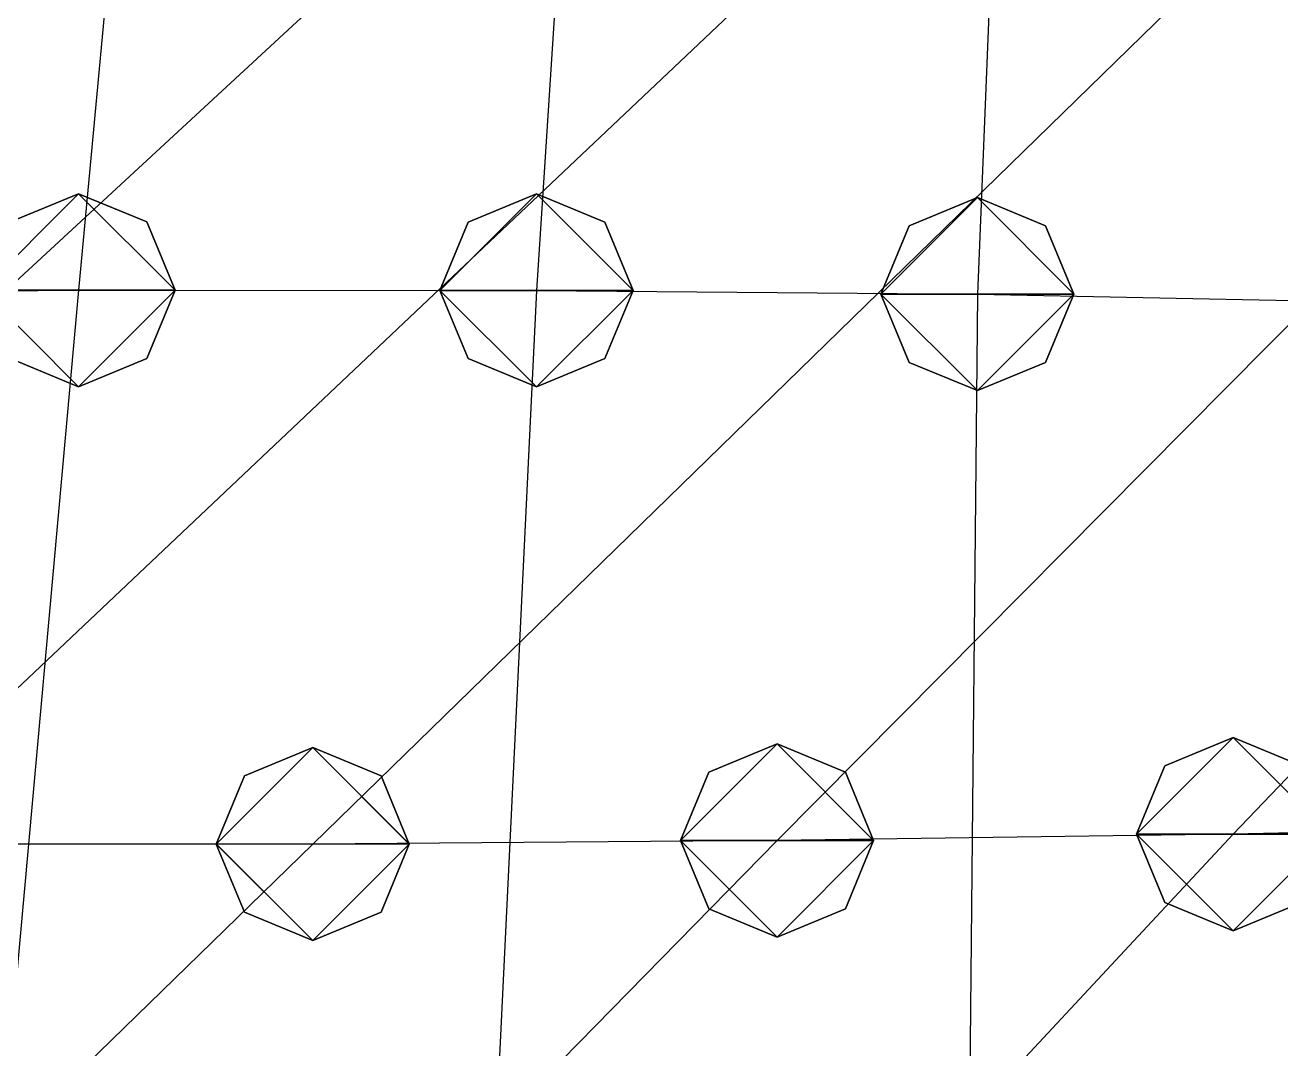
# Model space of a CAD drawing. Header units: metres. Extents: x -59 to 99, y -54 to 55.
# Drawn here: x -0.23 to 12.77, y -20.86 to -10.26 of the extents above; entities that cross this region are included whole.
import ezdxf

# ---------------------------------------------------------------- set-up
doc = ezdxf.new("R2010")
doc.units = ezdxf.units.M

msp = doc.modelspace()

# ---------------------------------------------------------------- linework, layer by layer
for p, q in [((1.3254662, -2.1413803, -222.63889), (0.3198738, -13.004341, -226.57062)), ((5.764496, -2.1077461, -223.11534), (5.0630875, -13.006203, -226.53896)), ((10.081856, -2.1154022, -222.99763), (9.629581, -13.044731, -225.9801)), ((22.93851, -7.4652863, -146.40228), (12.27956, -18.639244, -145.8881)), ((14.122402, -7.651581, -143.74612), (2.7451897, -18.741272, -144.42993)), ((18.59135, -7.5747566, -144.83815), (7.555294, -18.705124, -144.94443)), ((5.322769, -7.6894264, -143.2201), (-6.6074657, -18.71077, -144.8739)), ((9.658291, -7.692051, -143.17447), (-2.023262, -18.74511, -144.37814)), ((0.3198738, -12.004341, -226.57045), (-0.3872329, -12.297235, -226.5705)), ((0.3198738, -12.004341, -226.57045), (-0.3872329, -12.297235, -226.5705)), ((0.3198738, -12.004341, -226.57045), (-0.3872329, -12.297235, -226.5705)), ((0.3198738, -12.004341, -226.57045), (-0.3872329, -12.297235, -226.5705)), ((1.0269805, -12.297235, -226.5705), (0.3198738, -12.004341, -226.57045)), ((1.0269805, -12.297235, -226.5705), (0.3198738, -12.004341, -226.57045)), ((1.0269805, -12.297235, -226.5705), (0.3198738, -12.004341, -226.57045)), ((1.0269805, -12.297235, -226.5705), (0.3198738, -12.004341, -226.57045)), ((5.0630875, -12.006203, -226.53879), (4.355981, -12.299096, -226.53883)), ((5.0630875, -12.006203, -226.53879), (4.355981, -12.299096, -226.53883)), ((5.0630875, -12.006203, -226.53879), (4.355981, -12.299096, -226.53883)), ((5.0630875, -12.006203, -226.53879), (4.355981, -12.299096, -226.53883)), ((5.770194, -12.299096, -226.53883), (5.0630875, -12.006203, -226.53879)), ((5.770194, -12.299096, -226.53883), (5.0630875, -12.006203, -226.53879)), ((5.770194, -12.299096, -226.53883), (5.0630875, -12.006203, -226.53879)), ((5.770194, -12.299096, -226.53883), (5.0630875, -12.006203, -226.53879)), ((9.629581, -12.044731, -225.97993), (8.922475, -12.337625, -225.97998)), ((9.629581, -12.044731, -225.97993), (8.922475, -12.337625, -225.97998)), ((9.629581, -12.044731, -225.97993), (8.922475, -12.337625, -225.97998)), ((9.629581, -12.044731, -225.97993), (8.922475, -12.337625, -225.97998)), ((10.336688, -12.337625, -225.97998), (9.629581, -12.044731, -225.97993)), ((10.336688, -12.337625, -225.97998), (9.629581, -12.044731, -225.97993)), ((10.336688, -12.337625, -225.97998), (9.629581, -12.044731, -225.97993)), ((10.336688, -12.337625, -225.97998), (9.629581, -12.044731, -225.97993)), ((1.3198737, -13.004341, -226.57062), (1.0269805, -12.297235, -226.5705)), ((1.3198737, -13.004341, -226.57062), (1.0269805, -12.297235, -226.5705)), ((1.3198737, -13.004341, -226.57062), (1.0269805, -12.297235, -226.5705)), ((1.3198737, -13.004341, -226.57062), (1.0269805, -12.297235, -226.5705)), ((4.355981, -12.299096, -226.53883), (4.0630875, -13.006203, -226.53896)), ((4.355981, -12.299096, -226.53883), (4.0630875, -13.006203, -226.53896)), ((4.355981, -12.299096, -226.53883), (4.0630875, -13.006203, -226.53896)), ((4.355981, -12.299096, -226.53883), (4.0630875, -13.006203, -226.53896)), ((6.0630875, -13.006203, -226.53896), (5.770194, -12.299096, -226.53883)), ((6.0630875, -13.006203, -226.53896), (5.770194, -12.299096, -226.53883)), ((6.0630875, -13.006203, -226.53896), (5.770194, -12.299096, -226.53883)), ((6.0630875, -13.006203, -226.53896), (5.770194, -12.299096, -226.53883)), ((8.922475, -12.337625, -225.97998), (8.629581, -13.044731, -225.9801)), ((8.922475, -12.337625, -225.97998), (8.629581, -13.044731, -225.9801)), ((8.922475, -12.337625, -225.97998), (8.629581, -13.044731, -225.9801)), ((8.922475, -12.337625, -225.97998), (8.629581, -13.044731, -225.9801)), ((10.629581, -13.044731, -225.9801), (10.336688, -12.337625, -225.97998)), ((10.629581, -13.044731, -225.9801), (10.336688, -12.337625, -225.97998)), ((10.629581, -13.044731, -225.9801), (10.336688, -12.337625, -225.97998)), ((10.629581, -13.044731, -225.9801), (10.336688, -12.337625, -225.97998)), ((-4.452898, -13.032143, -226.16989), (0.3198738, -13.004341, -226.57062)), ((0.3198738, -13.004341, -226.57062), (-0.6582184, -23.836319, -230.93594)), ((0.3198738, -13.004341, -226.57062), (5.0630875, -13.006203, -226.53896)), ((1.0269805, -13.711448, -226.57074), (1.3198737, -13.004341, -226.57062)), ((1.0269805, -13.711448, -226.57074), (1.3198737, -13.004341, -226.57062)), ((1.0269805, -13.711448, -226.57074), (1.3198737, -13.004341, -226.57062)), ((1.0269805, -13.711448, -226.57074), (1.3198737, -13.004341, -226.57062)), ((4.0630875, -13.006203, -226.53896), (4.355981, -13.713309, -226.53908)), ((4.0630875, -13.006203, -226.53896), (4.355981, -13.713309, -226.53908)), ((4.0630875, -13.006203, -226.53896), (4.355981, -13.713309, -226.53908)), ((4.0630875, -13.006203, -226.53896), (4.355981, -13.713309, -226.53908)), ((5.0630875, -13.006203, -226.53896), (4.536083, -23.867195, -230.49078)), ((5.0630875, -13.006203, -226.53896), (9.629581, -13.044731, -225.9801)), ((5.770194, -13.713309, -226.53908), (6.0630875, -13.006203, -226.53896)), ((5.770194, -13.713309, -226.53908), (6.0630875, -13.006203, -226.53896)), ((5.770194, -13.713309, -226.53908), (6.0630875, -13.006203, -226.53896)), ((5.770194, -13.713309, -226.53908), (6.0630875, -13.006203, -226.53896)), ((8.629581, -13.044731, -225.9801), (8.922475, -13.751838, -225.98022)), ((8.629581, -13.044731, -225.9801), (8.922475, -13.751838, -225.98022)), ((8.629581, -13.044731, -225.9801), (8.922475, -13.751838, -225.98022)), ((8.629581, -13.044731, -225.9801), (8.922475, -13.751838, -225.98022)), ((9.629581, -13.044731, -225.9801), (9.526428, -23.92662, -229.63622)), ((9.629581, -13.044731, -225.9801), (13.844493, -13.131271, -224.74867)), ((10.336688, -13.751838, -225.98022), (10.629581, -13.044731, -225.9801)), ((10.336688, -13.751838, -225.98022), (10.629581, -13.044731, -225.9801)), ((10.336688, -13.751838, -225.98022), (10.629581, -13.044731, -225.9801)), ((10.336688, -13.751838, -225.98022), (10.629581, -13.044731, -225.9801)), ((-0.38723296, -13.711448, -226.57074), (0.3198738, -14.004341, -226.57079)), ((-0.38723296, -13.711448, -226.57074), (0.3198738, -14.004341, -226.57079)), ((-0.38723296, -13.711448, -226.57074), (0.3198738, -14.004341, -226.57079)), ((-0.38723296, -13.711448, -226.57074), (0.3198738, -14.004341, -226.57079)), ((0.3198738, -14.004341, -226.57079), (1.0269805, -13.711448, -226.57074)), ((0.3198738, -14.004341, -226.57079), (1.0269805, -13.711448, -226.57074)), ((0.3198738, -14.004341, -226.57079), (1.0269805, -13.711448, -226.57074)), ((0.3198738, -14.004341, -226.57079), (1.0269805, -13.711448, -226.57074)), ((4.355981, -13.713309, -226.53908), (5.0630875, -14.006203, -226.53912)), ((4.355981, -13.713309, -226.53908), (5.0630875, -14.006203, -226.53912)), ((4.355981, -13.713309, -226.53908), (5.0630875, -14.006203, -226.53912)), ((4.355981, -13.713309, -226.53908), (5.0630875, -14.006203, -226.53912)), ((5.0630875, -14.006203, -226.53912), (5.770194, -13.713309, -226.53908)), ((5.0630875, -14.006203, -226.53912), (5.770194, -13.713309, -226.53908)), ((5.0630875, -14.006203, -226.53912), (5.770194, -13.713309, -226.53908)), ((5.0630875, -14.006203, -226.53912), (5.770194, -13.713309, -226.53908)), ((8.922475, -13.751838, -225.98022), (9.629581, -14.044731, -225.98027)), ((8.922475, -13.751838, -225.98022), (9.629581, -14.044731, -225.98027)), ((8.922475, -13.751838, -225.98022), (9.629581, -14.044731, -225.98027)), ((8.922475, -13.751838, -225.98022), (9.629581, -14.044731, -225.98027)), ((9.629581, -14.044731, -225.98027), (10.336688, -13.751838, -225.98022)), ((9.629581, -14.044731, -225.98027), (10.336688, -13.751838, -225.98022)), ((9.629581, -14.044731, -225.98027), (10.336688, -13.751838, -225.98022)), ((9.629581, -14.044731, -225.98027), (10.336688, -13.751838, -225.98022)), ((12.27956, -17.639244, -145.88794), (11.5724535, -17.932137, -145.88799)), ((12.27956, -17.639244, -145.88794), (11.5724535, -17.932137, -145.88799)), ((12.27956, -17.639244, -145.88794), (11.5724535, -17.932137, -145.88799)), ((12.27956, -17.639244, -145.88794), (11.5724535, -17.932137, -145.88799)), ((12.986667, -17.932137, -145.88799), (12.27956, -17.639244, -145.88794)), ((12.986667, -17.932137, -145.88799), (12.27956, -17.639244, -145.88794)), ((12.986667, -17.932137, -145.88799), (12.27956, -17.639244, -145.88794)), ((12.986667, -17.932137, -145.88799), (12.27956, -17.639244, -145.88794)), ((2.7451897, -17.741272, -144.42976), (2.038083, -18.034164, -144.42981)), ((2.7451897, -17.741272, -144.42976), (2.038083, -18.034164, -144.42981)), ((2.7451897, -17.741272, -144.42976), (2.038083, -18.034164, -144.42981)), ((2.7451897, -17.741272, -144.42976), (2.038083, -18.034164, -144.42981)), ((3.4522963, -18.034164, -144.42981), (2.7451897, -17.741272, -144.42976)), ((3.4522963, -18.034164, -144.42981), (2.7451897, -17.741272, -144.42976)), ((3.4522963, -18.034164, -144.42981), (2.7451897, -17.741272, -144.42976)), ((3.4522963, -18.034164, -144.42981), (2.7451897, -17.741272, -144.42976)), ((7.555294, -17.705124, -144.94426), (6.8481874, -17.998016, -144.9443)), ((7.555294, -17.705124, -144.94426), (6.8481874, -17.998016, -144.9443)), ((7.555294, -17.705124, -144.94426), (6.8481874, -17.998016, -144.9443)), ((7.555294, -17.705124, -144.94426), (6.8481874, -17.998016, -144.9443)), ((8.262401, -17.998016, -144.9443), (7.555294, -17.705124, -144.94426)), ((8.262401, -17.998016, -144.9443), (7.555294, -17.705124, -144.94426)), ((8.262401, -17.998016, -144.9443), (7.555294, -17.705124, -144.94426)), ((8.262401, -17.998016, -144.9443), (7.555294, -17.705124, -144.94426)), ((11.5724535, -17.932137, -145.88799), (11.27956, -18.639244, -145.8881)), ((11.5724535, -17.932137, -145.88799), (11.27956, -18.639244, -145.8881)), ((11.5724535, -17.932137, -145.88799), (11.27956, -18.639244, -145.8881)), ((11.5724535, -17.932137, -145.88799), (11.27956, -18.639244, -145.8881)), ((2.038083, -18.034164, -144.42981), (1.7451897, -18.741272, -144.42993)), ((2.038083, -18.034164, -144.42981), (1.7451897, -18.741272, -144.42993)), ((2.038083, -18.034164, -144.42981), (1.7451897, -18.741272, -144.42993)), ((2.038083, -18.034164, -144.42981), (1.7451897, -18.741272, -144.42993)), ((3.7451897, -18.741272, -144.42993), (3.4522963, -18.034164, -144.42981)), ((3.7451897, -18.741272, -144.42993), (3.4522963, -18.034164, -144.42981)), ((3.7451897, -18.741272, -144.42993), (3.4522963, -18.034164, -144.42981)), ((3.7451897, -18.741272, -144.42993), (3.4522963, -18.034164, -144.42981)), ((6.8481874, -17.998016, -144.9443), (6.555294, -18.705124, -144.94443)), ((6.8481874, -17.998016, -144.9443), (6.555294, -18.705124, -144.94443)), ((6.8481874, -17.998016, -144.9443), (6.555294, -18.705124, -144.94443)), ((6.8481874, -17.998016, -144.9443), (6.555294, -18.705124, -144.94443)), ((8.555294, -18.705124, -144.94443), (8.262401, -17.998016, -144.9443)), ((8.555294, -18.705124, -144.94443), (8.262401, -17.998016, -144.9443)), ((8.555294, -18.705124, -144.94443), (8.262401, -17.998016, -144.9443)), ((8.555294, -18.705124, -144.94443), (8.262401, -17.998016, -144.9443)), ((16.790588, -18.542534, -147.28043), (12.27956, -18.639244, -145.8881)), ((7.555294, -18.705124, -144.94443), (-3.3938313, -29.865913, -144.62265)), ((12.27956, -18.639244, -145.8881), (1.8347168, -29.844788, -144.9266)), ((7.555294, -18.705124, -144.94443), (2.7451897, -18.741272, -144.42993)), ((6.555294, -18.705124, -144.94443), (6.8481874, -19.412231, -144.94455)), ((6.555294, -18.705124, -144.94443), (6.8481874, -19.412231, -144.94455)), ((6.555294, -18.705124, -144.94443), (6.8481874, -19.412231, -144.94455)), ((6.555294, -18.705124, -144.94443), (6.8481874, -19.412231, -144.94455)), ((12.27956, -18.639244, -145.8881), (7.555294, -18.705124, -144.94443)), ((8.262401, -19.412231, -144.94455), (8.555294, -18.705124, -144.94443)), ((8.262401, -19.412231, -144.94455), (8.555294, -18.705124, -144.94443)), ((8.262401, -19.412231, -144.94455), (8.555294, -18.705124, -144.94443)), ((8.262401, -19.412231, -144.94455), (8.555294, -18.705124, -144.94443)), ((11.27956, -18.639244, -145.8881), (11.5724535, -19.346352, -145.88823)), ((11.27956, -18.639244, -145.8881), (11.5724535, -19.346352, -145.88823)), ((11.27956, -18.639244, -145.8881), (11.5724535, -19.346352, -145.88823)), ((11.27956, -18.639244, -145.8881), (11.5724535, -19.346352, -145.88823)), ((2.7451897, -18.741272, -144.42993), (-8.672367, -29.863876, -144.6519)), ((2.7451897, -18.741272, -144.42993), (-2.023262, -18.74511, -144.37814)), ((1.7451897, -18.741272, -144.42993), (2.0380828, -19.44838, -144.43005)), ((1.7451897, -18.741272, -144.42993), (2.0380828, -19.44838, -144.43005)), ((1.7451897, -18.741272, -144.42993), (2.0380828, -19.44838, -144.43005)), ((1.7451897, -18.741272, -144.42993), (2.0380828, -19.44838, -144.43005)), ((3.4522963, -19.44838, -144.43005), (3.7451897, -18.741272, -144.42993)), ((3.4522963, -19.44838, -144.43005), (3.7451897, -18.741272, -144.42993)), ((3.4522963, -19.44838, -144.43005), (3.7451897, -18.741272, -144.42993)), ((3.4522963, -19.44838, -144.43005), (3.7451897, -18.741272, -144.42993)), ((11.5724535, -19.346352, -145.88823), (12.27956, -19.639244, -145.88828)), ((11.5724535, -19.346352, -145.88823), (12.27956, -19.639244, -145.88828)), ((11.5724535, -19.346352, -145.88823), (12.27956, -19.639244, -145.88828)), ((11.5724535, -19.346352, -145.88823), (12.27956, -19.639244, -145.88828)), ((12.27956, -19.639244, -145.88828), (12.986667, -19.346352, -145.88823)), ((12.27956, -19.639244, -145.88828), (12.986667, -19.346352, -145.88823)), ((12.27956, -19.639244, -145.88828), (12.986667, -19.346352, -145.88823)), ((12.27956, -19.639244, -145.88828), (12.986667, -19.346352, -145.88823)), ((2.0380828, -19.44838, -144.43005), (2.7451897, -19.741272, -144.4301)), ((2.0380828, -19.44838, -144.43005), (2.7451897, -19.741272, -144.4301)), ((2.0380828, -19.44838, -144.43005), (2.7451897, -19.741272, -144.4301)), ((2.0380828, -19.44838, -144.43005), (2.7451897, -19.741272, -144.4301)), ((2.7451897, -19.741272, -144.4301), (3.4522963, -19.44838, -144.43005)), ((2.7451897, -19.741272, -144.4301), (3.4522963, -19.44838, -144.43005)), ((2.7451897, -19.741272, -144.4301), (3.4522963, -19.44838, -144.43005)), ((2.7451897, -19.741272, -144.4301), (3.4522963, -19.44838, -144.43005)), ((6.8481874, -19.412231, -144.94455), (7.555294, -19.705124, -144.9446)), ((6.8481874, -19.412231, -144.94455), (7.555294, -19.705124, -144.9446)), ((6.8481874, -19.412231, -144.94455), (7.555294, -19.705124, -144.9446)), ((6.8481874, -19.412231, -144.94455), (7.555294, -19.705124, -144.9446)), ((7.555294, -19.705124, -144.9446), (8.262401, -19.412231, -144.94455)), ((7.555294, -19.705124, -144.9446), (8.262401, -19.412231, -144.94455)), ((7.555294, -19.705124, -144.9446), (8.262401, -19.412231, -144.94455)), ((7.555294, -19.705124, -144.9446), (8.262401, -19.412231, -144.94455))]:
    msp.add_line(p, q)
for points in [[(-0.6801262, -13.004341, -226.57062), (-0.3872329, -12.297235, -226.5705), (0.3198738, -12.004341, -226.57045), (0.3199738, -12.004241, -226.57034)], [(-0.6801262, -13.004341, -226.57062), (-0.3872329, -12.297235, -226.5705), (0.3198738, -12.004341, -226.57045), (0.3199738, -12.004241, -226.57034)], [(-0.6801262, -13.004341, -226.57062), (-0.3872329, -12.297235, -226.5705), (0.3198738, -12.004341, -226.57045), (0.3199738, -12.004241, -226.57034)], [(-0.6801262, -13.004341, -226.57062), (-0.3872329, -12.297235, -226.5705), (0.3198738, -12.004341, -226.57045), (0.3199738, -12.004241, -226.57034)], [(-0.6801262, -13.004341, -226.57062), (0.3198738, -12.004341, -226.57045), (1.3198737, -13.004341, -226.57062), (1.3199737, -13.004241, -226.57051)], [(-0.6801262, -13.004341, -226.57062), (0.3198738, -12.004341, -226.57045), (1.3198737, -13.004341, -226.57062), (1.3199737, -13.004241, -226.57051)], [(-0.6801262, -13.004341, -226.57062), (0.3198738, -12.004341, -226.57045), (1.3198737, -13.004341, -226.57062), (1.3199737, -13.004241, -226.57051)], [(-0.6801262, -13.004341, -226.57062), (0.3198738, -12.004341, -226.57045), (1.3198737, -13.004341, -226.57062), (1.3199737, -13.004241, -226.57051)], [(0.3198738, -12.004341, -226.57045), (1.0269805, -12.297235, -226.5705), (1.3198737, -13.004341, -226.57062), (1.3199737, -13.004241, -226.57051)], [(0.3198738, -12.004341, -226.57045), (1.0269805, -12.297235, -226.5705), (1.3198737, -13.004341, -226.57062), (1.3199737, -13.004241, -226.57051)], [(0.3198738, -12.004341, -226.57045), (1.0269805, -12.297235, -226.5705), (1.3198737, -13.004341, -226.57062), (1.3199737, -13.004241, -226.57051)], [(0.3198738, -12.004341, -226.57045), (1.0269805, -12.297235, -226.5705), (1.3198737, -13.004341, -226.57062), (1.3199737, -13.004241, -226.57051)], [(4.0630875, -13.006203, -226.53896), (4.355981, -12.299096, -226.53883), (5.0630875, -12.006203, -226.53879), (5.0631876, -12.006103, -226.53868)], [(4.0630875, -13.006203, -226.53896), (4.355981, -12.299096, -226.53883), (5.0630875, -12.006203, -226.53879), (5.0631876, -12.006103, -226.53868)], [(4.0630875, -13.006203, -226.53896), (4.355981, -12.299096, -226.53883), (5.0630875, -12.006203, -226.53879), (5.0631876, -12.006103, -226.53868)], [(4.0630875, -13.006203, -226.53896), (4.355981, -12.299096, -226.53883), (5.0630875, -12.006203, -226.53879), (5.0631876, -12.006103, -226.53868)], [(4.0630875, -13.006203, -226.53896), (5.0630875, -12.006203, -226.53879), (6.0630875, -13.006203, -226.53896), (6.0631876, -13.006103, -226.53885)], [(4.0630875, -13.006203, -226.53896), (5.0630875, -12.006203, -226.53879), (6.0630875, -13.006203, -226.53896), (6.0631876, -13.006103, -226.53885)], [(4.0630875, -13.006203, -226.53896), (5.0630875, -12.006203, -226.53879), (6.0630875, -13.006203, -226.53896), (6.0631876, -13.006103, -226.53885)], [(4.0630875, -13.006203, -226.53896), (5.0630875, -12.006203, -226.53879), (6.0630875, -13.006203, -226.53896), (6.0631876, -13.006103, -226.53885)], [(5.0630875, -12.006203, -226.53879), (5.770194, -12.299096, -226.53883), (6.0630875, -13.006203, -226.53896), (6.0631876, -13.006103, -226.53885)], [(5.0630875, -12.006203, -226.53879), (5.770194, -12.299096, -226.53883), (6.0630875, -13.006203, -226.53896), (6.0631876, -13.006103, -226.53885)], [(5.0630875, -12.006203, -226.53879), (5.770194, -12.299096, -226.53883), (6.0630875, -13.006203, -226.53896), (6.0631876, -13.006103, -226.53885)], [(5.0630875, -12.006203, -226.53879), (5.770194, -12.299096, -226.53883), (6.0630875, -13.006203, -226.53896), (6.0631876, -13.006103, -226.53885)], [(8.629581, -13.044731, -225.9801), (8.922475, -12.337625, -225.97998), (9.629581, -12.044731, -225.97993), (9.629682, -12.044631, -225.97983)], [(8.629581, -13.044731, -225.9801), (8.922475, -12.337625, -225.97998), (9.629581, -12.044731, -225.97993), (9.629682, -12.044631, -225.97983)], [(8.629581, -13.044731, -225.9801), (8.922475, -12.337625, -225.97998), (9.629581, -12.044731, -225.97993), (9.629682, -12.044631, -225.97983)], [(8.629581, -13.044731, -225.9801), (8.922475, -12.337625, -225.97998), (9.629581, -12.044731, -225.97993), (9.629682, -12.044631, -225.97983)], [(8.629581, -13.044731, -225.9801), (9.629581, -12.044731, -225.97993), (10.629581, -13.044731, -225.9801), (10.629682, -13.044631, -225.98)], [(8.629581, -13.044731, -225.9801), (9.629581, -12.044731, -225.97993), (10.629581, -13.044731, -225.9801), (10.629682, -13.044631, -225.98)], [(8.629581, -13.044731, -225.9801), (9.629581, -12.044731, -225.97993), (10.629581, -13.044731, -225.9801), (10.629682, -13.044631, -225.98)], [(8.629581, -13.044731, -225.9801), (9.629581, -12.044731, -225.97993), (10.629581, -13.044731, -225.9801), (10.629682, -13.044631, -225.98)], [(9.629581, -12.044731, -225.97993), (10.336688, -12.337625, -225.97998), (10.629581, -13.044731, -225.9801), (10.629682, -13.044631, -225.98)], [(9.629581, -12.044731, -225.97993), (10.336688, -12.337625, -225.97998), (10.629581, -13.044731, -225.9801), (10.629682, -13.044631, -225.98)], [(9.629581, -12.044731, -225.97993), (10.336688, -12.337625, -225.97998), (10.629581, -13.044731, -225.9801), (10.629682, -13.044631, -225.98)], [(9.629581, -12.044731, -225.97993), (10.336688, -12.337625, -225.97998), (10.629581, -13.044731, -225.9801), (10.629682, -13.044631, -225.98)], [(0.3198738, -14.004341, -226.57079), (-0.38723296, -13.711448, -226.57074), (-0.6801262, -13.004341, -226.57062), (-0.6800262, -13.004241, -226.57051)], [(1.3198737, -13.004341, -226.57062), (0.3198738, -14.004341, -226.57079), (-0.6801262, -13.004341, -226.57062), (-0.6800262, -13.004241, -226.57051)], [(0.3198738, -14.004341, -226.57079), (-0.38723296, -13.711448, -226.57074), (-0.6801262, -13.004341, -226.57062), (-0.6800262, -13.004241, -226.57051)], [(1.3198737, -13.004341, -226.57062), (0.3198738, -14.004341, -226.57079), (-0.6801262, -13.004341, -226.57062), (-0.6800262, -13.004241, -226.57051)], [(0.3198738, -14.004341, -226.57079), (-0.38723296, -13.711448, -226.57074), (-0.6801262, -13.004341, -226.57062), (-0.6800262, -13.004241, -226.57051)], [(1.3198737, -13.004341, -226.57062), (0.3198738, -14.004341, -226.57079), (-0.6801262, -13.004341, -226.57062), (-0.6800262, -13.004241, -226.57051)], [(0.3198738, -14.004341, -226.57079), (-0.38723296, -13.711448, -226.57074), (-0.6801262, -13.004341, -226.57062), (-0.6800262, -13.004241, -226.57051)], [(1.3198737, -13.004341, -226.57062), (0.3198738, -14.004341, -226.57079), (-0.6801262, -13.004341, -226.57062), (-0.6800262, -13.004241, -226.57051)], [(1.3198737, -13.004341, -226.57062), (1.0269805, -13.711448, -226.57074), (0.3198738, -14.004341, -226.57079), (0.3199738, -14.004241, -226.57068)], [(1.3198737, -13.004341, -226.57062), (1.0269805, -13.711448, -226.57074), (0.3198738, -14.004341, -226.57079), (0.3199738, -14.004241, -226.57068)], [(1.3198737, -13.004341, -226.57062), (1.0269805, -13.711448, -226.57074), (0.3198738, -14.004341, -226.57079), (0.3199738, -14.004241, -226.57068)], [(1.3198737, -13.004341, -226.57062), (1.0269805, -13.711448, -226.57074), (0.3198738, -14.004341, -226.57079), (0.3199738, -14.004241, -226.57068)], [(5.0630875, -14.006203, -226.53912), (4.355981, -13.713309, -226.53908), (4.0630875, -13.006203, -226.53896), (4.0631876, -13.006103, -226.53885)], [(6.0630875, -13.006203, -226.53896), (5.0630875, -14.006203, -226.53912), (4.0630875, -13.006203, -226.53896), (4.0631876, -13.006103, -226.53885)], [(5.0630875, -14.006203, -226.53912), (4.355981, -13.713309, -226.53908), (4.0630875, -13.006203, -226.53896), (4.0631876, -13.006103, -226.53885)], [(6.0630875, -13.006203, -226.53896), (5.0630875, -14.006203, -226.53912), (4.0630875, -13.006203, -226.53896), (4.0631876, -13.006103, -226.53885)], [(5.0630875, -14.006203, -226.53912), (4.355981, -13.713309, -226.53908), (4.0630875, -13.006203, -226.53896), (4.0631876, -13.006103, -226.53885)], [(6.0630875, -13.006203, -226.53896), (5.0630875, -14.006203, -226.53912), (4.0630875, -13.006203, -226.53896), (4.0631876, -13.006103, -226.53885)], [(5.0630875, -14.006203, -226.53912), (4.355981, -13.713309, -226.53908), (4.0630875, -13.006203, -226.53896), (4.0631876, -13.006103, -226.53885)], [(6.0630875, -13.006203, -226.53896), (5.0630875, -14.006203, -226.53912), (4.0630875, -13.006203, -226.53896), (4.0631876, -13.006103, -226.53885)], [(6.0630875, -13.006203, -226.53896), (5.770194, -13.713309, -226.53908), (5.0630875, -14.006203, -226.53912), (5.0631876, -14.006103, -226.53902)], [(6.0630875, -13.006203, -226.53896), (5.770194, -13.713309, -226.53908), (5.0630875, -14.006203, -226.53912), (5.0631876, -14.006103, -226.53902)], [(6.0630875, -13.006203, -226.53896), (5.770194, -13.713309, -226.53908), (5.0630875, -14.006203, -226.53912), (5.0631876, -14.006103, -226.53902)], [(6.0630875, -13.006203, -226.53896), (5.770194, -13.713309, -226.53908), (5.0630875, -14.006203, -226.53912), (5.0631876, -14.006103, -226.53902)], [(9.629581, -14.044731, -225.98027), (8.922475, -13.751838, -225.98022), (8.629581, -13.044731, -225.9801), (8.629682, -13.044631, -225.98)], [(10.629581, -13.044731, -225.9801), (9.629581, -14.044731, -225.98027), (8.629581, -13.044731, -225.9801), (8.629682, -13.044631, -225.98)], [(9.629581, -14.044731, -225.98027), (8.922475, -13.751838, -225.98022), (8.629581, -13.044731, -225.9801), (8.629682, -13.044631, -225.98)], [(10.629581, -13.044731, -225.9801), (9.629581, -14.044731, -225.98027), (8.629581, -13.044731, -225.9801), (8.629682, -13.044631, -225.98)], [(9.629581, -14.044731, -225.98027), (8.922475, -13.751838, -225.98022), (8.629581, -13.044731, -225.9801), (8.629682, -13.044631, -225.98)], [(10.629581, -13.044731, -225.9801), (9.629581, -14.044731, -225.98027), (8.629581, -13.044731, -225.9801), (8.629682, -13.044631, -225.98)], [(9.629581, -14.044731, -225.98027), (8.922475, -13.751838, -225.98022), (8.629581, -13.044731, -225.9801), (8.629682, -13.044631, -225.98)], [(10.629581, -13.044731, -225.9801), (9.629581, -14.044731, -225.98027), (8.629581, -13.044731, -225.9801), (8.629682, -13.044631, -225.98)], [(10.629581, -13.044731, -225.9801), (10.336688, -13.751838, -225.98022), (9.629581, -14.044731, -225.98027), (9.629682, -14.044631, -225.98016)], [(10.629581, -13.044731, -225.9801), (10.336688, -13.751838, -225.98022), (9.629581, -14.044731, -225.98027), (9.629682, -14.044631, -225.98016)], [(10.629581, -13.044731, -225.9801), (10.336688, -13.751838, -225.98022), (9.629581, -14.044731, -225.98027), (9.629682, -14.044631, -225.98016)], [(10.629581, -13.044731, -225.9801), (10.336688, -13.751838, -225.98022), (9.629581, -14.044731, -225.98027), (9.629682, -14.044631, -225.98016)], [(11.27956, -18.639244, -145.8881), (11.5724535, -17.932137, -145.88799), (12.27956, -17.639244, -145.88794), (12.27966, -17.639145, -145.88783)], [(11.27956, -18.639244, -145.8881), (11.5724535, -17.932137, -145.88799), (12.27956, -17.639244, -145.88794), (12.27966, -17.639145, -145.88783)], [(11.27956, -18.639244, -145.8881), (11.5724535, -17.932137, -145.88799), (12.27956, -17.639244, -145.88794), (12.27966, -17.639145, -145.88783)], [(11.27956, -18.639244, -145.8881), (11.5724535, -17.932137, -145.88799), (12.27956, -17.639244, -145.88794), (12.27966, -17.639145, -145.88783)], [(11.27956, -18.639244, -145.8881), (12.27956, -17.639244, -145.88794), (13.27956, -18.639244, -145.8881), (13.27966, -18.639145, -145.888)], [(11.27956, -18.639244, -145.8881), (12.27956, -17.639244, -145.88794), (13.27956, -18.639244, -145.8881), (13.27966, -18.639145, -145.888)], [(11.27956, -18.639244, -145.8881), (12.27956, -17.639244, -145.88794), (13.27956, -18.639244, -145.8881), (13.27966, -18.639145, -145.888)], [(11.27956, -18.639244, -145.8881), (12.27956, -17.639244, -145.88794), (13.27956, -18.639244, -145.8881), (13.27966, -18.639145, -145.888)], [(12.27956, -17.639244, -145.88794), (12.986667, -17.932137, -145.88799), (13.27956, -18.639244, -145.8881), (13.27966, -18.639145, -145.888)], [(12.27956, -17.639244, -145.88794), (12.986667, -17.932137, -145.88799), (13.27956, -18.639244, -145.8881), (13.27966, -18.639145, -145.888)], [(12.27956, -17.639244, -145.88794), (12.986667, -17.932137, -145.88799), (13.27956, -18.639244, -145.8881), (13.27966, -18.639145, -145.888)], [(12.27956, -17.639244, -145.88794), (12.986667, -17.932137, -145.88799), (13.27956, -18.639244, -145.8881), (13.27966, -18.639145, -145.888)], [(1.7451897, -18.741272, -144.42993), (2.038083, -18.034164, -144.42981), (2.7451897, -17.741272, -144.42976), (2.7452896, -17.741173, -144.42966)], [(1.7451897, -18.741272, -144.42993), (2.038083, -18.034164, -144.42981), (2.7451897, -17.741272, -144.42976), (2.7452896, -17.741173, -144.42966)], [(1.7451897, -18.741272, -144.42993), (2.038083, -18.034164, -144.42981), (2.7451897, -17.741272, -144.42976), (2.7452896, -17.741173, -144.42966)], [(1.7451897, -18.741272, -144.42993), (2.038083, -18.034164, -144.42981), (2.7451897, -17.741272, -144.42976), (2.7452896, -17.741173, -144.42966)], [(1.7451897, -18.741272, -144.42993), (2.7451897, -17.741272, -144.42976), (3.7451897, -18.741272, -144.42993), (3.7452896, -18.741173, -144.42982)], [(1.7451897, -18.741272, -144.42993), (2.7451897, -17.741272, -144.42976), (3.7451897, -18.741272, -144.42993), (3.7452896, -18.741173, -144.42982)], [(1.7451897, -18.741272, -144.42993), (2.7451897, -17.741272, -144.42976), (3.7451897, -18.741272, -144.42993), (3.7452896, -18.741173, -144.42982)], [(1.7451897, -18.741272, -144.42993), (2.7451897, -17.741272, -144.42976), (3.7451897, -18.741272, -144.42993), (3.7452896, -18.741173, -144.42982)], [(2.7451897, -17.741272, -144.42976), (3.4522963, -18.034164, -144.42981), (3.7451897, -18.741272, -144.42993), (3.7452896, -18.741173, -144.42982)], [(2.7451897, -17.741272, -144.42976), (3.4522963, -18.034164, -144.42981), (3.7451897, -18.741272, -144.42993), (3.7452896, -18.741173, -144.42982)], [(2.7451897, -17.741272, -144.42976), (3.4522963, -18.034164, -144.42981), (3.7451897, -18.741272, -144.42993), (3.7452896, -18.741173, -144.42982)], [(2.7451897, -17.741272, -144.42976), (3.4522963, -18.034164, -144.42981), (3.7451897, -18.741272, -144.42993), (3.7452896, -18.741173, -144.42982)], [(6.555294, -18.705124, -144.94443), (6.8481874, -17.998016, -144.9443), (7.555294, -17.705124, -144.94426), (7.555394, -17.705025, -144.94415)], [(6.555294, -18.705124, -144.94443), (6.8481874, -17.998016, -144.9443), (7.555294, -17.705124, -144.94426), (7.555394, -17.705025, -144.94415)], [(6.555294, -18.705124, -144.94443), (6.8481874, -17.998016, -144.9443), (7.555294, -17.705124, -144.94426), (7.555394, -17.705025, -144.94415)], [(6.555294, -18.705124, -144.94443), (6.8481874, -17.998016, -144.9443), (7.555294, -17.705124, -144.94426), (7.555394, -17.705025, -144.94415)], [(6.555294, -18.705124, -144.94443), (7.555294, -17.705124, -144.94426), (8.555294, -18.705124, -144.94443), (8.555394, -18.705025, -144.94432)], [(6.555294, -18.705124, -144.94443), (7.555294, -17.705124, -144.94426), (8.555294, -18.705124, -144.94443), (8.555394, -18.705025, -144.94432)], [(6.555294, -18.705124, -144.94443), (7.555294, -17.705124, -144.94426), (8.555294, -18.705124, -144.94443), (8.555394, -18.705025, -144.94432)], [(6.555294, -18.705124, -144.94443), (7.555294, -17.705124, -144.94426), (8.555294, -18.705124, -144.94443), (8.555394, -18.705025, -144.94432)], [(7.555294, -17.705124, -144.94426), (8.262401, -17.998016, -144.9443), (8.555294, -18.705124, -144.94443), (8.555394, -18.705025, -144.94432)], [(7.555294, -17.705124, -144.94426), (8.262401, -17.998016, -144.9443), (8.555294, -18.705124, -144.94443), (8.555394, -18.705025, -144.94432)], [(7.555294, -17.705124, -144.94426), (8.262401, -17.998016, -144.9443), (8.555294, -18.705124, -144.94443), (8.555394, -18.705025, -144.94432)], [(7.555294, -17.705124, -144.94426), (8.262401, -17.998016, -144.9443), (8.555294, -18.705124, -144.94443), (8.555394, -18.705025, -144.94432)], [(7.555294, -19.705124, -144.9446), (6.8481874, -19.412231, -144.94455), (6.555294, -18.705124, -144.94443), (6.555394, -18.705025, -144.94432)], [(8.555294, -18.705124, -144.94443), (7.555294, -19.705124, -144.9446), (6.555294, -18.705124, -144.94443), (6.555394, -18.705025, -144.94432)], [(7.555294, -19.705124, -144.9446), (6.8481874, -19.412231, -144.94455), (6.555294, -18.705124, -144.94443), (6.555394, -18.705025, -144.94432)], [(8.555294, -18.705124, -144.94443), (7.555294, -19.705124, -144.9446), (6.555294, -18.705124, -144.94443), (6.555394, -18.705025, -144.94432)], [(7.555294, -19.705124, -144.9446), (6.8481874, -19.412231, -144.94455), (6.555294, -18.705124, -144.94443), (6.555394, -18.705025, -144.94432)], [(8.555294, -18.705124, -144.94443), (7.555294, -19.705124, -144.9446), (6.555294, -18.705124, -144.94443), (6.555394, -18.705025, -144.94432)], [(7.555294, -19.705124, -144.9446), (6.8481874, -19.412231, -144.94455), (6.555294, -18.705124, -144.94443), (6.555394, -18.705025, -144.94432)], [(8.555294, -18.705124, -144.94443), (7.555294, -19.705124, -144.9446), (6.555294, -18.705124, -144.94443), (6.555394, -18.705025, -144.94432)], [(8.555294, -18.705124, -144.94443), (8.262401, -19.412231, -144.94455), (7.555294, -19.705124, -144.9446), (7.555394, -19.705025, -144.94449)], [(8.555294, -18.705124, -144.94443), (8.262401, -19.412231, -144.94455), (7.555294, -19.705124, -144.9446), (7.555394, -19.705025, -144.94449)], [(8.555294, -18.705124, -144.94443), (8.262401, -19.412231, -144.94455), (7.555294, -19.705124, -144.9446), (7.555394, -19.705025, -144.94449)], [(8.555294, -18.705124, -144.94443), (8.262401, -19.412231, -144.94455), (7.555294, -19.705124, -144.9446), (7.555394, -19.705025, -144.94449)], [(12.27956, -19.639244, -145.88828), (11.5724535, -19.346352, -145.88823), (11.27956, -18.639244, -145.8881), (11.27966, -18.639145, -145.888)], [(13.27956, -18.639244, -145.8881), (12.27956, -19.639244, -145.88828), (11.27956, -18.639244, -145.8881), (11.27966, -18.639145, -145.888)], [(12.27956, -19.639244, -145.88828), (11.5724535, -19.346352, -145.88823), (11.27956, -18.639244, -145.8881), (11.27966, -18.639145, -145.888)], [(13.27956, -18.639244, -145.8881), (12.27956, -19.639244, -145.88828), (11.27956, -18.639244, -145.8881), (11.27966, -18.639145, -145.888)], [(12.27956, -19.639244, -145.88828), (11.5724535, -19.346352, -145.88823), (11.27956, -18.639244, -145.8881), (11.27966, -18.639145, -145.888)], [(13.27956, -18.639244, -145.8881), (12.27956, -19.639244, -145.88828), (11.27956, -18.639244, -145.8881), (11.27966, -18.639145, -145.888)], [(12.27956, -19.639244, -145.88828), (11.5724535, -19.346352, -145.88823), (11.27956, -18.639244, -145.8881), (11.27966, -18.639145, -145.888)], [(13.27956, -18.639244, -145.8881), (12.27956, -19.639244, -145.88828), (11.27956, -18.639244, -145.8881), (11.27966, -18.639145, -145.888)], [(13.27956, -18.639244, -145.8881), (12.986667, -19.346352, -145.88823), (12.27956, -19.639244, -145.88828), (12.27966, -19.639145, -145.88817)], [(13.27956, -18.639244, -145.8881), (12.986667, -19.346352, -145.88823), (12.27956, -19.639244, -145.88828), (12.27966, -19.639145, -145.88817)], [(13.27956, -18.639244, -145.8881), (12.986667, -19.346352, -145.88823), (12.27956, -19.639244, -145.88828), (12.27966, -19.639145, -145.88817)], [(13.27956, -18.639244, -145.8881), (12.986667, -19.346352, -145.88823), (12.27956, -19.639244, -145.88828), (12.27966, -19.639145, -145.88817)], [(2.7451897, -19.741272, -144.4301), (2.0380828, -19.44838, -144.43005), (1.7451897, -18.741272, -144.42993), (1.7452897, -18.741173, -144.42982)], [(3.7451897, -18.741272, -144.42993), (2.7451897, -19.741272, -144.4301), (1.7451897, -18.741272, -144.42993), (1.7452897, -18.741173, -144.42982)], [(2.7451897, -19.741272, -144.4301), (2.0380828, -19.44838, -144.43005), (1.7451897, -18.741272, -144.42993), (1.7452897, -18.741173, -144.42982)], [(3.7451897, -18.741272, -144.42993), (2.7451897, -19.741272, -144.4301), (1.7451897, -18.741272, -144.42993), (1.7452897, -18.741173, -144.42982)], [(2.7451897, -19.741272, -144.4301), (2.0380828, -19.44838, -144.43005), (1.7451897, -18.741272, -144.42993), (1.7452897, -18.741173, -144.42982)], [(3.7451897, -18.741272, -144.42993), (2.7451897, -19.741272, -144.4301), (1.7451897, -18.741272, -144.42993), (1.7452897, -18.741173, -144.42982)], [(2.7451897, -19.741272, -144.4301), (2.0380828, -19.44838, -144.43005), (1.7451897, -18.741272, -144.42993), (1.7452897, -18.741173, -144.42982)], [(3.7451897, -18.741272, -144.42993), (2.7451897, -19.741272, -144.4301), (1.7451897, -18.741272, -144.42993), (1.7452897, -18.741173, -144.42982)], [(3.7451897, -18.741272, -144.42993), (3.4522963, -19.44838, -144.43005), (2.7451897, -19.741272, -144.4301), (2.7452896, -19.741173, -144.43)], [(3.7451897, -18.741272, -144.42993), (3.4522963, -19.44838, -144.43005), (2.7451897, -19.741272, -144.4301), (2.7452896, -19.741173, -144.43)], [(3.7451897, -18.741272, -144.42993), (3.4522963, -19.44838, -144.43005), (2.7451897, -19.741272, -144.4301), (2.7452896, -19.741173, -144.43)], [(3.7451897, -18.741272, -144.42993), (3.4522963, -19.44838, -144.43005), (2.7451897, -19.741272, -144.4301), (2.7452896, -19.741173, -144.43)]]:
    msp.add_3dface(points)

doc.saveas('drawing.dxf')
